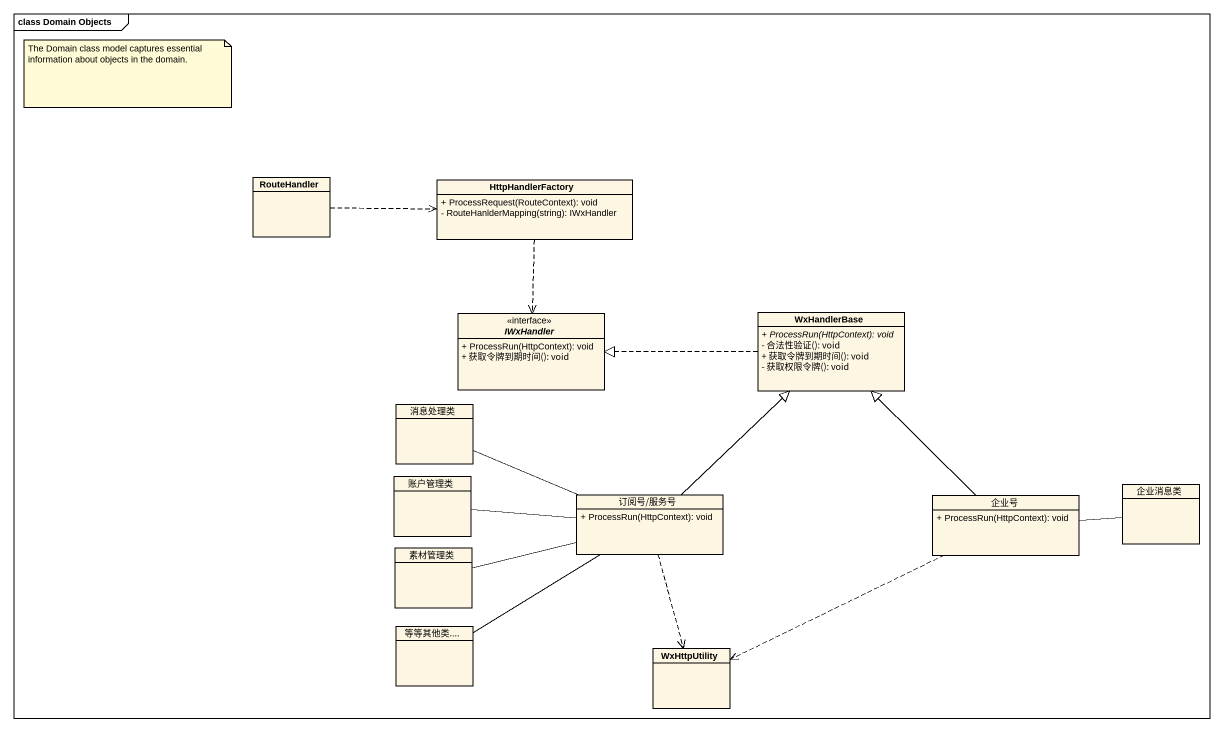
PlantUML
@startuml
mainframe class Domain Objects
hide circle
hide empty members
skinparam classAttributeIconSize 0
class RouteHandler
class HttpHandlerFactory {
  + ProcessRequest(RouteContext): void
  - RouteHanlderMapping(string): IWxHandler
}
interface IWxHandler <<interface>> {
  + ProcessRun(HttpContext): void
  + 获取令牌到期时间(): void
}
class WxHandlerBase {
  {abstract} + ProcessRun(HttpContext): void
  - 合法性验证(): void
  + 获取令牌到期时间(): void
  - 获取权限令牌(): void
}
class 消息处理类
class 账户管理类
class "订阅号/服务号" as 订阅号_服务号 {
  + ProcessRun(HttpContext): void
}
class 企业号 {
  + ProcessRun(HttpContext): void
}
class 企业消息类
class 素材管理类
class "等等其他类...." as 等等其他类
class WxHttpUtility
RouteHandler .right.> HttpHandlerFactory
HttpHandlerFactory ..> IWxHandler
WxHandlerBase .left.|> IWxHandler
订阅号_服务号 -up-|> WxHandlerBase
订阅号_服务号 -left- 消息处理类
订阅号_服务号 -left- 账户管理类
订阅号_服务号 -left- 素材管理类
订阅号_服务号 -- 等等其他类
订阅号_服务号 ..> WxHttpUtility
企业号 -up-|> WxHandlerBase
企业号 -right- 企业消息类
企业号 .left.> WxHttpUtility
note as N1
  The Domain class model captures essential information about objects in the domain.
end note
@enduml
